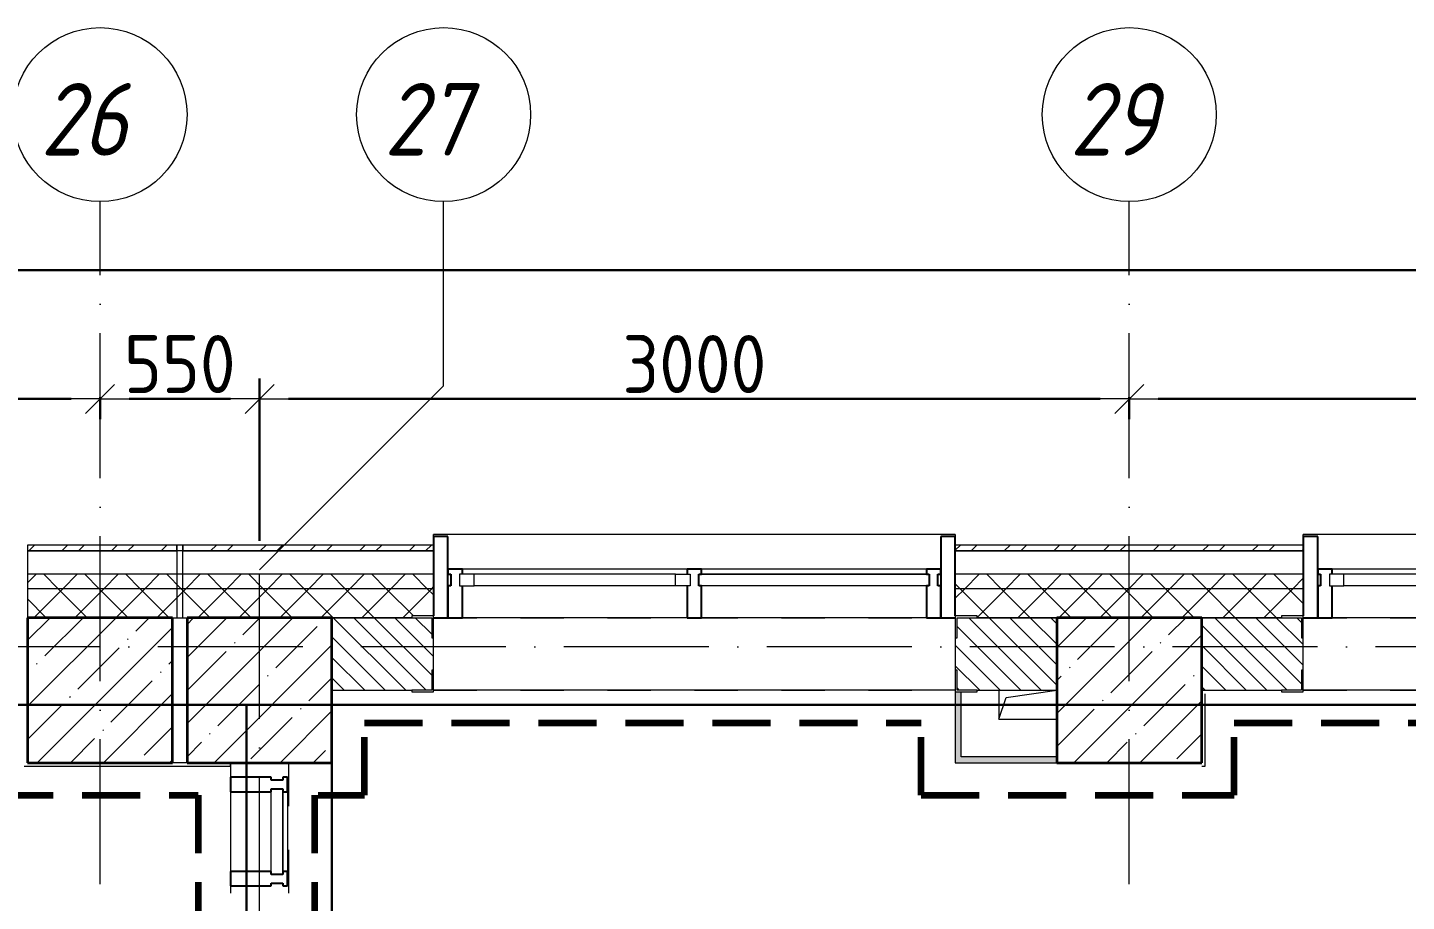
# Model space of a CAD drawing. Header units: millimetres. Extents: x -17017 to 628417, y -109036 to 199237.
# Drawn here: x 30080 to 34836, y -95894 to -92881 of the extents above; entities that cross this region are included whole.
import ezdxf

# ---------------------------------------------------------------- set-up
doc = ezdxf.new("R2010")
doc.units = ezdxf.units.MM
for name, pattern in [('50_200_ШТРИХ_1Т_ш5_п1_п1_', [700, 500, -100, 0, -100]), ('Штрих короткий', [300, 150, -150]), ('Штриховая _2 мм - 1 мм_', [300, 200, -100])]:
    doc.linetypes.add(name, pattern=pattern)
for name, color, linetype, lineweight in [('0-1', 7, 'Continuous', 5), ('0-2', 7, 'Continuous', 9), ('Импосты витража', 7, 'Continuous', 9), ('Импосты витража-1', 7, 'Continuous', 25), ('Каркас_Импост', 7, 'Continuous', 13), ('Каркас_Импост-1', 7, 'Continuous', 9), ('Несущие колонны', 7, 'Continuous', 9), ('Несущие колонны-1', 7, 'Continuous', 35), ('Обобщенные модели', 7, 'Continuous', 9), ('Общие ребра', 7, 'Continuous', 9), ('Окна', 7, 'Continuous', 9), ('Оси', 7, 'Continuous', 9), ('Оси-1', 7, 'Continuous', 20), ('Оси-2', 7, '50_200_ШТРИХ_1Т_ш5_п1_п1_', 9), ('Остекление-1', 7, 'Continuous', 9), ('Перемычка-1', 7, 'Штрих короткий', 9), ('Размеры', 7, 'Continuous', 15), ('Стены', 7, 'Continuous', 9), ('Стены-1', 7, 'Continuous', 13), ('стяжа', 7, 'Continuous', 30), ('Штриховка разреза-1', 7, 'Continuous', 9)]:
    doc.layers.add(name, color=color, linetype=linetype, lineweight=lineweight)
doc.layers.add('СТ-1_1', color=7, linetype='Штриховая _2 мм - 1 мм_', lineweight=90, true_color=0x888888)
doc.layers.add('Штриховка разреза-3', color=7, linetype='Continuous', lineweight=9, true_color=0x0080ff)
doc.layers.get('0-2').off()
doc.styles.add('ISOCPEUR_I_1', font='isocpeui.ttf', dxfattribs={"width": 0.85, "height": 2.5})
doc.styles.add('СПДС', font='isocpeur.ttf', dxfattribs={"width": 0.9})
doc.dimstyles.new('Размера А3', dxfattribs={"dimtxt": 200, "dimasz": 100, "dimexe": 70, "dimexo": 100, "dimgap": 20, "dimtad": 1, "dimdec": 0, "dimrnd": 10, "dimzin": 0, "dimdsep": 46, "dimtxsty": 'СПДС', "dimblk": 'ARROWHEAD_6', "dimcen": 1, "dimclrd": 256, "dimclre": 256, "dimclrt": 256, "dimazin": 0, "dimtfac": 1, "dimtdec": 0, "dimtmove": 2, "dimatfit": 3, "dimfxl": 1, "dimtolj": 1, "dimtzin": 0, "dimarcsym": 0})
pattern_1 = [(45, (0, 0), (-70.71068, 70.71068), []), (135, (0, 0), (-70.71068, -70.71068), [])]
pattern_2 = [(45, (0, 0), (-114.04925, 114.04925), []), (45, (114.05, 0), (-114.04925, 114.04925), [201.612, -40.322, 3.353, -36.97])]
pattern_3 = [(135, (0, 0), (-35.35534, -35.35534), [])]
pattern_4 = [(45, (0, 0), (-85.53659, 85.53659), []), (45, (57.02, 0), (-85.53659, 85.53659), [])]

# ---------------------------------------------------------------- blocks, each defined once
blk = doc.blocks.new('Ось сетки - Круг_Ø6_00__ISO-2_5_0_9K_-16731441-АИ2_02_План отделки стен 2-го этажа _Часть 2_')
at = {"layer": 'Оси-1'}
blk.add_circle((0, 0), 3, dxfattribs=at)
blk = doc.blocks.new('ARROWHEAD_6')
at = {"color": 0, "linetype": 'Continuous'}
for p, q in [((-0.5, -0.5), (0.5, 0.5)), ((0, 0), (-1, 0))]:
    blk.add_line(p, q, dxfattribs=at)
blk = doc.blocks.new('*D760')
at = {"layer": 'Defpoints', "color": 0, "transparency": 16777216}
for p in [(27329.9, -94054.7), (30329.9, -94054.7), (30329.9, -94160.8)]:
    blk.add_point(p, dxfattribs=at)
at = {"layer": 'Размеры', "lineweight": -2, "transparency": 16777216}
for p, q in [((27329.9, -94154.7), (27329.9, -94230.8)), ((27429.9, -94160.8), (30229.9, -94160.8)), ((30329.9, -94154.7), (30329.9, -94230.8))]:
    blk.add_line(p, q, dxfattribs=at)
at = {"layer": 'Размеры', "lineweight": -2, "transparency": 16777216, "xscale": 100, "yscale": 100, "zscale": 100, "rotation": 180}
blk.add_blockref('ARROWHEAD_6', (27329.9, -94160.8), dxfattribs=at)
at = {"layer": 'Размеры', "lineweight": -2, "transparency": 16777216, "xscale": 100, "yscale": 100, "zscale": 100}
blk.add_blockref('ARROWHEAD_6', (30329.9, -94160.8), dxfattribs=at)
at = {"layer": 'Размеры', "transparency": 16777216, "insert": (28829.9, -94040.8), "char_height": 200, "width": 2.488, "attachment_point": 5, "style": 'СПДС'}
blk.add_mtext('\\A1;3000', dxfattribs=at)
blk = doc.blocks.new('*D636')
at = {"layer": 'Defpoints', "color": 0, "transparency": 16777216}
for p in [(30329.9, -94054.7), (30879.9, -94160.8), (30879.9, -94750.6)]:
    blk.add_point(p, dxfattribs=at)
at = {"layer": 'Размеры', "lineweight": -2, "transparency": 16777216}
for p, q in [((30879.9, -94650.6), (30879.9, -94090.8)), ((30329.9, -94154.7), (30329.9, -94230.8)), ((30429.9, -94160.8), (30779.9, -94160.8))]:
    blk.add_line(p, q, dxfattribs=at)
at = {"layer": 'Размеры', "lineweight": -2, "transparency": 16777216, "xscale": 100, "yscale": 100, "zscale": 100, "rotation": 180}
blk.add_blockref('ARROWHEAD_6', (30329.9, -94160.8), dxfattribs=at)
at = {"layer": 'Размеры', "lineweight": -2, "transparency": 16777216, "xscale": 100, "yscale": 100, "zscale": 100}
blk.add_blockref('ARROWHEAD_6', (30879.9, -94160.8), dxfattribs=at)
at = {"layer": 'Размеры', "transparency": 16777216, "insert": (30604.9, -94040.8), "char_height": 200, "width": 1.866, "attachment_point": 5, "style": 'СПДС'}
blk.add_mtext('\\A1;550', dxfattribs=at)
blk = doc.blocks.new('*D637')
at = {"layer": 'Defpoints', "color": 0, "transparency": 16777216}
for p in [(33879.9, -94054.7), (33879.9, -94160.8), (30879.9, -94750.6)]:
    blk.add_point(p, dxfattribs=at)
at = {"layer": 'Размеры', "lineweight": -2, "transparency": 16777216}
for p, q in [((30879.9, -94650.6), (30879.9, -94090.8)), ((30979.9, -94160.8), (33779.9, -94160.8)), ((33879.9, -94154.7), (33879.9, -94230.8))]:
    blk.add_line(p, q, dxfattribs=at)
at = {"layer": 'Размеры', "lineweight": -2, "transparency": 16777216, "xscale": 100, "yscale": 100, "zscale": 100, "rotation": 180}
blk.add_blockref('ARROWHEAD_6', (30879.9, -94160.8), dxfattribs=at)
at = {"layer": 'Размеры', "lineweight": -2, "transparency": 16777216, "xscale": 100, "yscale": 100, "zscale": 100}
blk.add_blockref('ARROWHEAD_6', (33879.9, -94160.8), dxfattribs=at)
at = {"layer": 'Размеры', "transparency": 16777216, "insert": (32379.9, -94040.8), "char_height": 200, "width": 2.488, "attachment_point": 5, "style": 'СПДС'}
blk.add_mtext('\\A1;3000', dxfattribs=at)
blk = doc.blocks.new('*D638')
at = {"layer": 'Defpoints', "color": 0, "transparency": 16777216}
for p in [(33879.9, -94054.7), (36879.9, -94054.7), (36879.9, -94160.8)]:
    blk.add_point(p, dxfattribs=at)
at = {"layer": 'Размеры', "lineweight": -2, "transparency": 16777216}
for p, q in [((33879.9, -94154.7), (33879.9, -94230.8)), ((33979.9, -94160.8), (36779.9, -94160.8)), ((36879.9, -94154.7), (36879.9, -94230.8))]:
    blk.add_line(p, q, dxfattribs=at)
at = {"layer": 'Размеры', "lineweight": -2, "transparency": 16777216, "xscale": 100, "yscale": 100, "zscale": 100, "rotation": 180}
blk.add_blockref('ARROWHEAD_6', (33879.9, -94160.8), dxfattribs=at)
at = {"layer": 'Размеры', "lineweight": -2, "transparency": 16777216, "xscale": 100, "yscale": 100, "zscale": 100}
blk.add_blockref('ARROWHEAD_6', (36879.9, -94160.8), dxfattribs=at)
at = {"layer": 'Размеры', "transparency": 16777216, "insert": (35379.9, -94040.8), "char_height": 200, "width": 2.488, "attachment_point": 5, "style": 'СПДС'}
blk.add_mtext('\\A1;3000', dxfattribs=at)
blk = doc.blocks.new('*D646')
at = {"layer": 'Defpoints', "color": 0, "transparency": 16777216}
for p in [(18329.9, -93610.9), (64429.9, -93716.9), (64429.9, -94750.6)]:
    blk.add_point(p, dxfattribs=at)
at = {"layer": 'Размеры', "lineweight": -2, "transparency": 16777216}
for p, q in [((64429.9, -94650.6), (64429.9, -93646.9)), ((18329.9, -93710.9), (18329.9, -93786.9)), ((18429.9, -93716.9), (64329.9, -93716.9))]:
    blk.add_line(p, q, dxfattribs=at)
at = {"layer": 'Размеры', "lineweight": -2, "transparency": 16777216, "xscale": 100, "yscale": 100, "zscale": 100, "rotation": 180}
blk.add_blockref('ARROWHEAD_6', (18329.9, -93716.9), dxfattribs=at)
at = {"layer": 'Размеры', "lineweight": -2, "transparency": 16777216, "xscale": 100, "yscale": 100, "zscale": 100}
blk.add_blockref('ARROWHEAD_6', (64429.9, -93716.9), dxfattribs=at)
at = {"layer": 'Размеры', "transparency": 16777216, "insert": (41379.9, -93596.9), "char_height": 200, "width": 2.997, "attachment_point": 5, "style": 'СПДС'}
blk.add_mtext('\\A1;46100', dxfattribs=at)
blk = doc.blocks.new('BSC_Колонна _Прямоугольная - 500х500-V107-АИ2_02_План отделки стен 2-го этажа _Часть 2_')
at = {"layer": 'Несущие колонны'}
h = blk.add_hatch(dxfattribs=at)
h.set_pattern_fill('FP_106', color=256, style=0, pattern_type=2)
h.set_pattern_definition([(45, (-40400, -11050), (-114.04925, 114.04925), []), (45, (-40285.95, -11050), (-114.04925, 114.04925), [201.613, -40.323, 3.353, -36.97])])
h.paths.add_polyline_path([(-250, -250), (250, -250), (250, 250), (-250, 250)], flags=0)
at = {"layer": 'Несущие колонны-1'}
for p, q in [((250, 250), (-250, 250)), ((-250, 250), (-250, -250)), ((250, -250), (250, 250)), ((-250, -250), (250, -250))]:
    blk.add_line(p, q, dxfattribs=at)
blk = doc.blocks.new('Проем_Дверь_Прямоугольный - 1800х2700h_оконные проемы-25805030-АИ2_02_План отделки стен 2-го этажа _Часть 2_')
at = {"layer": 'Перемычка-1'}
for p, q in [((900, 125), (-900, 125)), ((900, -125), (-900, -125))]:
    blk.add_line(p, q, dxfattribs=at)
blk = doc.blocks.new('PNS_Панель прямоугольная2 - Нр_Стекло - 40мм-26243474-АИ2_02_План отделки стен 2-го этажа _Часть 2_')
at = {"layer": 'Каркас_Импост'}
for p, q in [((-397.5, 0), (-397.5, 40)), ((-397.5, 40), (-347.5, 40)), ((-347.5, 40), (-347.5, 0)), ((397.5, 40), (347.5, 40)), ((347.5, 40), (347.5, 0)), ((397.5, 0), (397.5, 40)), ((-347.5, 0), (-397.5, 0)), ((347.5, 0), (397.5, 0))]:
    blk.add_line(p, q, dxfattribs=at)
at = {"layer": 'Каркас_Импост-1'}
for p, q in [((-347.5, 40), (347.5, 40)), ((-347.5, 0), (347.5, 0))]:
    blk.add_line(p, q, dxfattribs=at)
blk = doc.blocks.new('Прямоугольный импост - Импост структурный с накладкой - 150мм-25647633-АИ2_02_План отделки стен 2-го этажа _Часть 2_')
at = {"layer": 'Импосты витража-1'}
for p, q in [((-25, 0), (-25, 17)), ((-25, 17), (25, 17)), ((-15, 0), (-25, 0)), ((-15, -40), (-15, 0)), ((25, 17), (25, 0)), ((-25, -150), (-25, -40)), ((-25, -40), (-15, -40)), ((25, -40), (25, -150)), ((25, -150), (-25, -150))]:
    blk.add_line(p, q, dxfattribs=at)
blk = doc.blocks.new('Прямоугольный импост - Импост структурный с накладкой - 150мм-25647642-АИ2_02_План отделки стен 2-го этажа _Часть 2_')
at = {"layer": 'Импосты витража'}
for p, q in [((42475, -100), (43250, -100)), ((42475, -267), (43250, -267))]:
    blk.add_line(p, q, dxfattribs=at)
blk = doc.blocks.new('Прямоугольный импост - Импост структурный с накладкой - 150мм-V150-АИ2_02_План отделки стен 2-го этажа _Часть 2_')
at = {"layer": 'Импосты витража-1'}
for p, q in [((-25, 0), (-25, 17)), ((-25, 17), (25, 17)), ((25, 0), (15, 0)), ((15, 0), (15, -40)), ((25, 17), (25, 0)), ((-25, -150), (-25, -40)), ((15, -40), (25, -40)), ((25, -40), (25, -150)), ((25, -150), (-25, -150))]:
    blk.add_line(p, q, dxfattribs=at)
blk = doc.blocks.new('PNS_Панель прямоугольная1 - Нр_Стекло - 40мм-25259299-АИ2_02_План отделки стен 2-го этажа _Часть 2_')
at = {"layer": 'Остекление-1'}
for p, q in [((-387.5, 40), (387.5, 40)), ((-397.5, 0), (397.5, 0)), ((387.5, 0), (-387.5, 0))]:
    blk.add_line(p, q, dxfattribs=at)
blk = doc.blocks.new('Прямоугольный импост - Импост структурный с накладкой - 150мм-25647644-АИ2_02_План отделки стен 2-го этажа _Часть 2_')
at = {"layer": 'Импосты витража-1'}
for p, q in [((-25, 0), (-25, 17)), ((-25, 17), (25, 17)), ((-15, 0), (-25, 0)), ((-15, -40), (-15, 0)), ((25, 0), (15, 0)), ((15, 0), (15, -40)), ((25, 17), (25, 0)), ((-25, -150), (-25, -40)), ((-25, -40), (-15, -40)), ((15, -40), (25, -40)), ((25, -40), (25, -150)), ((25, -150), (-25, -150))]:
    blk.add_line(p, q, dxfattribs=at)
blk = doc.blocks.new('Прямоугольный импост - Откос НВФ_50х280 мм-25993834-АИ2_02_План отделки стен 2-го этажа _Часть 2_')
at = {"layer": 'Импосты витража-1'}
for p, q in [((-50, 130), (0, 130)), ((-50, -150), (-50, 130)), ((0, 130), (0, -144)), ((0, -150), (-50, -150))]:
    blk.add_line(p, q, dxfattribs=at)
blk = doc.blocks.new('Прямоугольный импост - Откос НВФ_50х280 мм-25993838-АИ2_02_План отделки стен 2-го этажа _Часть 2_')
at = {"layer": 'Импосты витража-1'}
for p, q in [((0, 130), (-50, 130)), ((-50, 130), (-50, -150)), ((0, -144), (0, 130)), ((-50, -150), (0, -150))]:
    blk.add_line(p, q, dxfattribs=at)
blk = doc.blocks.new('PNS_Панель прямоугольная2 - Нр_Стекло - 40мм-28950549-АИ2_02_План отделки стен 2-го этажа _Часть 2_')
at = {"layer": 'Остекление-1'}
for p, q in [((-137.5, 40), (137.5, 40)), ((-147.5, 0), (147.5, 0)), ((137.5, 0), (-137.5, 0))]:
    blk.add_line(p, q, dxfattribs=at)
blk = doc.blocks.new('Прямоугольный импост - Импост структурный с накладкой - 180мм-26944798-АИ2_02_План отделки стен 2-го этажа _Часть 2_')
at = {"layer": 'Импосты витража-1'}
for p, q in [((-25, 0), (-25, 17)), ((-25, 17), (25, 17)), ((-15, 0), (-25, 0)), ((-15, -40), (-15, 0)), ((25, 0), (15, 0)), ((15, 0), (15, -40)), ((25, 17), (25, 0)), ((-25, -180), (-25, -40)), ((-25, -40), (-15, -40)), ((15, -40), (25, -40)), ((25, -40), (25, -180)), ((25, -180), (-25, -180))]:
    blk.add_line(p, q, dxfattribs=at)
blk = doc.blocks.new('Прямоугольный импост - Импост структурный с накладкой - 180мм-27001384-АИ2_02_План отделки стен 2-го этажа _Часть 2_')
at = {"layer": 'Импосты витража'}
for p, q in [((40850, 10700), (40850, 10425)), ((41047, 10700), (41047, 10425))]:
    blk.add_line(p, q, dxfattribs=at)
blk = doc.blocks.new('Прямоугольный импост - Импост структурный с накладкой - 180мм-26943387-АИ2_02_План отделки стен 2-го этажа _Часть 2_')
at = {"layer": 'Импосты витража-1'}
for p, q in [((-25, 0), (-25, 17)), ((-25, 17), (25, 17)), ((-15, 0), (-25, 0)), ((-15, -40), (-15, 0)), ((25, 0), (15, 0)), ((15, 0), (15, -40)), ((25, 17), (25, 0)), ((-25, -180), (-25, -40)), ((-25, -40), (-15, -40)), ((15, -40), (25, -40)), ((25, -40), (25, -180)), ((25, -180), (-25, -180))]:
    blk.add_line(p, q, dxfattribs=at)
blk = doc.blocks.new('Фахверк_СКБ_Уголок - 250_2700-27497298-АИ2_02_План отделки стен 2-го этажа _Часть 2_')
at = {"layer": 'Обобщенные модели'}
for p, q in [((200, 181), (125, 181)), ((125, 181), (125, 106)), ((131, 106), (131, 175)), ((131, 175), (200, 175)), ((200, 175), (200, 181)), ((125, 106), (131, 106)), ((131, -6), (125, -6)), ((125, -6), (125, -81)), ((131, -75), (131, -6)), ((125, -81), (200, -81)), ((200, -75), (131, -75)), ((200, -81), (200, -75))]:
    blk.add_line(p, q, dxfattribs=at)
blk = doc.blocks.new('AR_Отверстие прямоугольное _в плите_ - AR_Отверстие прямоугольное _в плите_-V208-АИ2_02_План отделки стен 2-го этажа _Часть 2_')
at = {"layer": 'Обобщенные модели'}
for p, q in [((-100, 50), (-100, -50)), ((-75, 25), (100, 50)), ((-100, -50), (-75, 25)), ((-100, -50), (100, -50))]:
    blk.add_line(p, q, dxfattribs=at)
blk = doc.blocks.new('Отлив_СКБ - Отлив витража_120_НВФ-31885689-АИ2_02_План отделки стен 2-го этажа _Часть 2_')
at = {"layer": 'Окна'}
for p, q in [((0, 113), (0, 120)), ((1800, 120), (0, 120)), ((1800, 120), (1800, 113)), ((50, 2), (1750, 2))]:
    blk.add_line(p, q, dxfattribs=at)
blk = doc.blocks.new('Стены 4 - Стены 4-31195499-АИ2_02_План отделки стен 2-го этажа _Часть 2_')
at = {"layer": 'Стены-1'}
for p, q in [((-1798.5, 41030.2), (-1798.5, 41010.2)), ((-1548.5, 41030.2), (-1798.5, 41030.2)), ((-1798.5, 41010.2), (-1548.5, 41010.2)), ((-1548.5, 41010.2), (-1548.5, 41030.2))]:
    blk.add_line(p, q, dxfattribs=at)
blk = doc.blocks.new('Проем_Дверь_Прямоугольный - 2900х2800h_витражные проемы-35267925-АИ2_02_План отделки стен 2-го этажа _Часть 2_')
at = {"layer": 'Перемычка-1'}
for p, q in [((1450, 100), (-1450, 100)), ((1450, -100), (-1450, -100))]:
    blk.add_line(p, q, dxfattribs=at)
blk = doc.blocks.new('0125-Р-ОО-Ш2-АР-о_23_10_2024_rvt-1-АИ2_02_План отделки стен 2-го этажа _Часть 2_')
at = {"layer": 'Несущие колонны'}
h = blk.add_hatch(dxfattribs=at)
h.set_pattern_fill('FP_1', color=256, style=0, pattern_type=2)
h.set_pattern_definition(pattern_2)
h.paths.add_polyline_path([(40700, 10800), (41200, 10800), (41200, 11300), (40700, 11300)], flags=0)
h = blk.add_hatch(dxfattribs=at)
h.set_pattern_fill('FP_1', color=256, style=0, pattern_type=2)
h.set_pattern_definition(pattern_2)
h.paths.add_polyline_path([(43700, 10800), (44200, 10800), (44200, 11300), (43700, 11300)], flags=0)
at = {"layer": 'Штриховка разреза-1'}
h = blk.add_hatch(dxfattribs=at)
h.set_pattern_fill('FP_80', color=256, style=0, pattern_type=2)
h.set_pattern_definition(pattern_4)
h.paths.add_polyline_path([(40665, 11530), (40665, 11550), (40150, 11550), (40150, 11530)], flags=0)
h.paths.add_polyline_path([(37894.8, 11530), (38350, 11530), (38350, 11550), (37150, 11550), (37150, 11530)], flags=0)
h.paths.add_polyline_path([(29350, 11530), (29350, 11550), (26200, 11550), (26200, 11530), (29040.9, 11530)], flags=0)
h = blk.add_hatch(dxfattribs=at)
h.set_pattern_fill('FP_80', color=256, style=0, pattern_type=2)
h.set_pattern_definition(pattern_4)
h.paths.add_polyline_path([(74215, 11530), (74215, 11550), (70350, 11550), (70350, 11530), (72378.4, 11530)], flags=0)
h.paths.add_polyline_path([(68550, 11530), (68550, 11550), (67350, 11550), (67350, 11530), (67718.5, 11530)], flags=0)
h.paths.add_polyline_path([(65550, 11530), (65550, 11550), (64350, 11550), (64350, 11530), (64922.5, 11530)], flags=0)
h.paths.add_polyline_path([(62126.6, 11530), (62550, 11530), (62550, 11550), (61350, 11550), (61350, 11530)], flags=0)
h.paths.add_polyline_path([(58350, 11530), (59550, 11530), (59550, 11550), (58350, 11550)], flags=0)
h.paths.add_polyline_path([(56550, 11530), (56550, 11550), (55350, 11550), (55350, 11530), (56534.6, 11530)], flags=0)
h.paths.add_polyline_path([(53550, 11530), (53550, 11550), (52350, 11550), (52350, 11530), (53272.7, 11530)], flags=0)
h.paths.add_polyline_path([(50010.7, 11530), (50550, 11530), (50550, 11550), (49350, 11550), (49350, 11530)], flags=0)
h.paths.add_polyline_path([(47214.7, 11530), (47550, 11530), (47550, 11550), (46350, 11550), (46350, 11530), (46748.7, 11530)], flags=0)
h.paths.add_polyline_path([(44550, 11530), (44550, 11550), (43350, 11550), (43350, 11530), (44418.8, 11530)], flags=0)
h.paths.add_polyline_path([(40690.8, 11530), (41550, 11530), (41550, 11550), (40685, 11550), (40685, 11530)], flags=0)
h = blk.add_hatch(dxfattribs=at)
h.set_pattern_fill('FP_81', color=256, style=0, pattern_type=2)
h.set_pattern_definition(pattern_1)
h.paths.add_polyline_path([(76700, 11400), (76700, 11450), (70350, 11450), (70350, 11400), (76106.4, 11400)], flags=0)
h.paths.add_polyline_path([(67718.5, 11400), (68550, 11400), (68550, 11450), (67350, 11450), (67350, 11400)], flags=0)
h.paths.add_polyline_path([(64350, 11400), (65550, 11400), (65550, 11450), (64350, 11450)], flags=0)
h.paths.add_polyline_path([(61350, 11400), (62550, 11400), (62550, 11450), (61350, 11450)], flags=0)
h.paths.add_polyline_path([(59330.6, 11400), (59550, 11400), (59550, 11450), (58350, 11450), (58350, 11400)], flags=0)
h.paths.add_polyline_path([(53550, 11400), (53550, 11450), (52350, 11450), (52350, 11400), (53272.7, 11400)], flags=0)
h.paths.add_polyline_path([(56534.6, 11400), (56550, 11400), (56550, 11450), (55350, 11450), (55350, 11400), (55602.6, 11400)], flags=0)
h.paths.add_polyline_path([(50010.7, 11400), (50550, 11400), (50550, 11450), (49350, 11450), (49350, 11400)], flags=0)
h.paths.add_polyline_path([(47550, 11400), (47550, 11450), (46350, 11450), (46350, 11400), (47214.7, 11400)], flags=0)
h.paths.add_polyline_path([(44418.8, 11400), (44550, 11400), (44550, 11450), (43350, 11450), (43350, 11400), (43486.8, 11400)], flags=0)
h.paths.add_polyline_path([(41156.8, 11400), (41550, 11400), (41550, 11450), (40150, 11450), (40150, 11400), (40690.8, 11400)], flags=0)
h.paths.add_polyline_path([(38350, 11400), (38350, 11450), (37150, 11450), (37150, 11400), (37894.8, 11400)], flags=0)
h.paths.add_polyline_path([(29350, 11400), (29350, 11450), (26180, 11450), (26180, 11400), (29040.9, 11400)], flags=0)
h = blk.add_hatch(dxfattribs=at)
h.set_pattern_fill('FP_81', color=256, style=0, pattern_type=2)
h.set_pattern_definition(pattern_1)
h.paths.add_polyline_path([(74200, 11300), (76700, 11300), (76700, 11400), (70350, 11400), (70350, 11306), (70425, 11306), (70425, 11300), (73700, 11300)], flags=0)
h.paths.add_polyline_path([(68475, 11300), (68475, 11306), (68550, 11306), (68550, 11400), (67350, 11400), (67350, 11306), (67425, 11306), (67425, 11300), (67718.5, 11300)], flags=0)
h.paths.add_polyline_path([(65200, 11300), (65475, 11300), (65475, 11306), (65550, 11306), (65550, 11400), (64350, 11400), (64350, 11306), (64425, 11306), (64425, 11300), (64922.5, 11300)], flags=0)
h.paths.add_polyline_path([(62126.6, 11300), (62475, 11300), (62475, 11306), (62550, 11306), (62550, 11400), (61350, 11400), (61350, 11306), (61425, 11306), (61425, 11300), (61700, 11300)], flags=0)
h.paths.add_polyline_path([(58425, 11300), (59475, 11300), (59475, 11306), (59550, 11306), (59550, 11400), (58350, 11400), (58350, 11306), (58425, 11306)], flags=0)
h.paths.add_polyline_path([(55700, 11300), (56475, 11300), (56475, 11306), (56550, 11306), (56550, 11400), (55350, 11400), (55350, 11306), (55425, 11306), (55425, 11300), (55602.6, 11300)], flags=0)
h.paths.add_polyline_path([(52806.7, 11300), (53475, 11300), (53475, 11306), (53550, 11306), (53550, 11400), (52350, 11400), (52350, 11306), (52425, 11306), (52425, 11300), (52700, 11300)], flags=0)
h.paths.add_polyline_path([(50010.7, 11300), (50475, 11300), (50475, 11306), (50550, 11306), (50550, 11400), (49350, 11400), (49350, 11306), (49425, 11306), (49425, 11300)], flags=0)
h.paths.add_polyline_path([(47200, 11300), (47475, 11300), (47475, 11306), (47550, 11306), (47550, 11400), (46350, 11400), (46350, 11306), (46425, 11306), (46425, 11300), (46748.7, 11300)], flags=0)
h.paths.add_polyline_path([(44475, 11300), (44475, 11306), (44550, 11306), (44550, 11400), (43350, 11400), (43350, 11306), (43425, 11306), (43425, 11300), (44418.8, 11300)], flags=0)
h.paths.add_polyline_path([(41475, 11300), (41475, 11306), (41550, 11306), (41550, 11400), (40150, 11400), (40150, 11300), (41200, 11300)], flags=0)
h.paths.add_polyline_path([(38275, 11300), (38275, 11306), (38350, 11306), (38350, 11400), (37150, 11400), (37150, 11300), (37894.8, 11300)], flags=0)
h.paths.add_polyline_path([(29275, 11300), (29275, 11306), (29350, 11306), (29350, 11400), (26180, 11400), (26180, 11300), (29040.9, 11300)], flags=0)
h = blk.add_hatch(dxfattribs=at)
h.set_pattern_fill('FP_2', color=256, style=0, pattern_type=2)
h.set_pattern_definition(pattern_3)
h.paths.add_polyline_path([(43486.8, 11050), (43700, 11050), (43700, 11300), (43356, 11300), (43356, 11231), (43350, 11231), (43350, 11119), (43356, 11119), (43356, 11050), (43425, 11050)], flags=0)
h.paths.add_polyline_path([(41475, 11050), (41544, 11050), (41544, 11119), (41550, 11119), (41550, 11231), (41544, 11231), (41544, 11300), (41200, 11300), (41200, 11050)], flags=0)
h = blk.add_hatch(dxfattribs=at)
h.set_pattern_fill('FP_2', color=256, style=0, pattern_type=2)
h.set_pattern_definition(pattern_3)
h.paths.add_polyline_path([(46425, 11050), (46700, 11050), (46700, 11300), (46356, 11300), (46356, 11231), (46350, 11231), (46350, 11119), (46356, 11119), (46356, 11050)], flags=0)
h.paths.add_polyline_path([(44418.8, 11050), (44544, 11050), (44544, 11119), (44550, 11119), (44550, 11231), (44544, 11231), (44544, 11300), (44200, 11300), (44200, 11050)], flags=0)
at = {"layer": 'Несущие колонны-1'}
for p, q in [((41200, 11300), (40700, 11300)), ((40700, 11300), (40700, 10800)), ((41200, 10800), (41200, 11300)), ((44200, 11300), (43700, 11300)), ((43700, 11300), (43700, 10800)), ((44200, 10800), (44200, 11300)), ((40700, 10800), (41200, 10800)), ((43700, 10800), (44200, 10800))]:
    blk.add_line(p, q, dxfattribs=at)
at = {"layer": 'Общие ребра'}
for p, q in [((41550, 11450), (40150, 11450)), ((44550, 11450), (43350, 11450)), ((41550, 11400), (40150, 11400)), ((44550, 11400), (43350, 11400)), ((41200, 11300), (41475, 11300)), ((41475, 11300), (41200, 11300)), ((43425, 11300), (43700, 11300)), ((43700, 11300), (43425, 11300)), ((44200, 11300), (44475, 11300)), ((44475, 11300), (44200, 11300))]:
    blk.add_line(p, q, dxfattribs=at)
at = {"layer": 'Стены'}
for p, q in [((43350, 11050), (41550, 11050)), ((46350, 11050), (44550, 11050))]:
    blk.add_line(p, q, dxfattribs=at)
at = {"layer": 'Стены-1'}
for p, q in [((40665, 11550), (40150, 11550)), ((40150, 11550), (40150, 11530)), ((41550, 11530), (40150, 11530)), ((40150, 11530), (40150, 11300)), ((40150, 11530), (40665, 11530)), ((40665, 11530), (40665, 11550)), ((41550, 11550), (40685, 11550)), ((40685, 11550), (40685, 11530)), ((40685, 11530), (41550, 11530)), ((41550, 11530), (41550, 11550)), ((41550, 11306), (41550, 11530)), ((44550, 11550), (43350, 11550)), ((43350, 11550), (43350, 11530)), ((44550, 11530), (43350, 11530)), ((43350, 11530), (43350, 11306)), ((43350, 11530), (44550, 11530)), ((44550, 11530), (44550, 11550)), ((44550, 11306), (44550, 11530)), ((40650, 11300), (41200, 11300)), ((41200, 11300), (41200, 11050)), ((43700, 11300), (44200, 11300)), ((43700, 11050), (43700, 11300)), ((44200, 11300), (44200, 11050)), ((41550, 11119), (41550, 11231)), ((43350, 11231), (43350, 11119)), ((44550, 11119), (44550, 11231)), ((41200, 11050), (41475, 11050)), ((43425, 11050), (43700, 11050)), ((44200, 11050), (44475, 11050))]:
    blk.add_line(p, q, dxfattribs=at)
at = {"layer": '0-2'}
for name, p in [('Отлив_СКБ - Отлив витража_120_НВФ-31885689-АИ2_02_План отделки стен 2-го этажа _Часть 2_', (41550, 11467)), ('Прямоугольный импост - Откос НВФ_50х280 мм-25993838-АИ2_02_План отделки стен 2-го этажа _Часть 2_', (43350, 11450)), ('Отлив_СКБ - Отлив витража_120_НВФ-31885689-АИ2_02_План отделки стен 2-го этажа _Часть 2_', (44550, 11467)), ('BSC_Колонна _Прямоугольная - 500х500-V107-АИ2_02_План отделки стен 2-го этажа _Часть 2_', (40400, 11050)), ('Фахверк_СКБ_Уголок - 250_2700-27497298-АИ2_02_План отделки стен 2-го этажа _Часть 2_', (43225, 11125)), ('AR_Отверстие прямоугольное _в плите_ - AR_Отверстие прямоугольное _в плите_-V208-АИ2_02_План отделки стен 2-го этажа _Часть 2_', (43600, 11000)), ('Прямоугольный импост - Импост структурный с накладкой - 180мм-27001384-АИ2_02_План отделки стен 2-го этажа _Часть 2_', (0, 0))]:
    blk.add_blockref(name, p, dxfattribs=at)
at = {"layer": '0-2', "extrusion": (0, 0, -1)}
for name, p in [('Прямоугольный импост - Откос НВФ_50х280 мм-25993834-АИ2_02_План отделки стен 2-го этажа _Часть 2_', (-41550, 11450)), ('Прямоугольный импост - Откос НВФ_50х280 мм-25993834-АИ2_02_План отделки стен 2-го этажа _Часть 2_', (-44550, 11450)), ('Прямоугольный импост - Импост структурный с накладкой - 150мм-V150-АИ2_02_План отделки стен 2-го этажа _Часть 2_', (-41625, 11450)), ('Прямоугольный импост - Импост структурный с накладкой - 150мм-25647633-АИ2_02_План отделки стен 2-го этажа _Часть 2_', (-42450, 11450)), ('Прямоугольный импост - Импост структурный с накладкой - 150мм-25647644-АИ2_02_План отделки стен 2-го этажа _Часть 2_', (-43275, 11450)), ('Прямоугольный импост - Импост структурный с накладкой - 150мм-V150-АИ2_02_План отделки стен 2-го этажа _Часть 2_', (-44625, 11450))]:
    blk.add_blockref(name, p, dxfattribs=at)
at = {"layer": '0-2'}
for name, p, rotation in [('Стены 4 - Стены 4-31195499-АИ2_02_План отделки стен 2-го этажа _Часть 2_', (81695.2, 13098.5), 89.9999999999999), ('Прямоугольный импост - Импост структурный с накладкой - 150мм-25647642-АИ2_02_План отделки стен 2-го этажа _Часть 2_', (84900, 11200), 180), ('Прямоугольный импост - Импост структурный с накладкой - 150мм-25647642-АИ2_02_План отделки стен 2-го этажа _Часть 2_', (85725, 11200), 180), ('Прямоугольный импост - Импост структурный с накладкой - 150мм-25647642-АИ2_02_План отделки стен 2-го этажа _Часть 2_', (87900, 11200), 180), ('PNS_Панель прямоугольная2 - Нр_Стекло - 40мм-26243474-АИ2_02_План отделки стен 2-го этажа _Часть 2_', (42037.5, 11450), 180), ('PNS_Панель прямоугольная1 - Нр_Стекло - 40мм-25259299-АИ2_02_План отделки стен 2-го этажа _Часть 2_', (42862.5, 11450), 180), ('PNS_Панель прямоугольная2 - Нр_Стекло - 40мм-26243474-АИ2_02_План отделки стен 2-го этажа _Часть 2_', (45037.5, 11450), 180), ('Фахверк_СКБ_Уголок - 250_2700-27497298-АИ2_02_План отделки стен 2-го этажа _Часть 2_', (41675, 11225), 180), ('Проем_Дверь_Прямоугольный - 1800х2700h_оконные проемы-25805030-АИ2_02_План отделки стен 2-го этажа _Часть 2_', (42450, 11175), 180), ('Фахверк_СКБ_Уголок - 250_2700-27497298-АИ2_02_План отделки стен 2-го этажа _Часть 2_', (44675, 11225), 180), ('Проем_Дверь_Прямоугольный - 1800х2700h_оконные проемы-25805030-АИ2_02_План отделки стен 2-го этажа _Часть 2_', (45450, 11175), 180), ('Проем_Дверь_Прямоугольный - 2900х2800h_витражные проемы-35267925-АИ2_02_План отделки стен 2-го этажа _Часть 2_', (40950, 9350), 89.99999999999993), ('PNS_Панель прямоугольная2 - Нр_Стекло - 40мм-28950549-АИ2_02_План отделки стен 2-го этажа _Часть 2_', (41030, 10562.5), 89.99999999999918)]:
    blk.add_blockref(name, p, dxfattribs=dict(at, rotation=rotation))
at = {"layer": '0-2', "extrusion": (0, 0, -1), "rotation": 90.00000000000084}
for name, p in [('Прямоугольный импост - Импост структурный с накладкой - 180мм-26943387-АИ2_02_План отделки стен 2-го этажа _Часть 2_', (-41030, 10725)), ('Прямоугольный импост - Импост структурный с накладкой - 180мм-26944798-АИ2_02_План отделки стен 2-го этажа _Часть 2_', (-41030, 10400))]:
    blk.add_blockref(name, p, dxfattribs=at)
blk = doc.blocks.new('2ч2эт')
at = {"layer": 'Штриховка разреза-3'}
for points in [[(33285.9, -95395.3), (33299.9, -95395.3), (33299.9, -95171.3), (33279.9, -95171.3), (33279.9, -95395.3)], [(33629.9, -95415.3), (33629.9, -95395.3), (33279.9, -95395.3), (33279.9, -95415.3), (33416.7, -95415.3)]]:
    blk.add_hatch(color=256, dxfattribs=at).paths.add_polyline_path(points, flags=0)
at = {"layer": 'Оси'}
for p, q in [((31514.9, -94115.6), (31514.9, -93480.6)), ((30879.9, -94750.6), (31514.9, -94115.6))]:
    blk.add_line(p, q, dxfattribs=at)
at = {"layer": 'СТ-1_1'}
for p, q in [((31241.9, -95527.3), (31241.9, -95277.3)), ((31241.9, -95277.3), (33161.9, -95277.3)), ((33161.9, -95527.3), (33161.9, -95277.3)), ((34241.9, -95527.3), (34241.9, -95277.3)), ((34241.9, -95277.3), (36161.9, -95277.3)), ((29967.9, -95527.3), (30667.9, -95527.3)), ((30667.9, -95527.3), (30667.9, -98203.3)), ((31069.9, -95527.3), (31069.9, -98203.3)), ((31081.9, -95527.3), (31241.9, -95527.3)), ((33161.9, -95527.3), (34241.9, -95527.3))]:
    blk.add_line(p, q, dxfattribs=at)
at = {"layer": 'Стены-1'}
for p, q in [((33279.9, -95171.3), (33279.9, -95415.3)), ((33299.9, -95395.3), (33299.9, -95171.3)), ((34141.9, -95165.3), (34129.9, -95165.3)), ((34129.9, -95165.3), (34129.9, -95415.3)), ((34141.9, -95427.3), (34141.9, -95177.3)), ((33629.9, -95395.3), (33299.9, -95395.3)), ((33629.9, -95415.3), (33629.9, -95395.3)), ((30067.9, -95427.3), (30779.9, -95427.3)), ((30779.9, -95415.3), (30579.9, -95415.3)), ((30779.9, -95427.3), (30779.9, -95415.3)), ((33279.9, -95415.3), (33629.9, -95415.3)), ((34129.9, -95427.3), (34141.9, -95427.3))]:
    blk.add_line(p, q, dxfattribs=at)
at = {"layer": 'стяжа'}
blk.add_lwpolyline([(2042, -95215.3), (54649.6, -95215.3)], dxfattribs=at)
at = {"layer": '0-1'}
blk.add_blockref('0125-Р-ОО-Ш2-АР-о_23_10_2024_rvt-1-АИ2_02_План отделки стен 2-го этажа _Часть 2_', (-10070.1, -106215.3), dxfattribs=at)
blk = doc.blocks.new('ось2эт')
at = {"layer": 'Оси-2'}
for p, q in [((30329.9, -108435.9), (30329.9, -93480.6)), ((33879.9, -108435.9), (33879.9, -93480.6)), ((30879.9, -107165.9), (30879.9, -94750.6)), ((96138.3, -95015.3), (-12388.8, -95015.3))]:
    blk.add_line(p, q, dxfattribs=at)
at = {"layer": 'Оси-1', "xscale": 99.99999999999993, "yscale": 99.99999999999993, "zscale": 99.99999999999993}
for p in [(30329.9, -93180.6), (31514.9, -93180.6), (33879.9, -93180.6)]:
    blk.add_blockref('Ось сетки - Круг_Ø6_00__ISO-2_5_0_9K_-16731441-АИ2_02_План отделки стен 2-го этажа _Часть 2_', p, dxfattribs=at)
at = {"layer": 'Оси', "char_height": 250, "width": 404.05, "attachment_point": 1, "style": 'ISOCPEUR_I_1'}
for s, insert in [('26', (30125, -93071.8)), ('27', (31310, -93071.8)), ('29', (33675, -93071.8))]:
    blk.add_mtext(s, dxfattribs=dict(at, insert=insert))
at = {"layer": 'Размеры'}
for base, p1, p2, picture, middle in [((64429.9, -93716.9), (18329.9, -93610.9), (64429.9, -94750.6), '*D646', (41379.9, -93596.9)), ((30329.9, -94160.8), (27329.9, -94054.7), (30329.9, -94054.7), '*D760', (28829.9, -94040.8)), ((30879.9, -94160.8), (30329.9, -94054.7), (30879.9, -94750.6), '*D636', (30604.9, -94040.8)), ((33879.9, -94160.8), (30879.9, -94750.6), (33879.9, -94054.7), '*D637', (32379.9, -94040.8)), ((36879.9, -94160.8), (33879.9, -94054.7), (36879.9, -94054.7), '*D638', (35379.9, -94040.8))]:
    dim = blk.add_linear_dim(base=base, p1=p1, p2=p2, dimstyle='Размера А3', dxfattribs=at)
    dim.commit()
    dim.dimension.update_dxf_attribs({"geometry": picture, "text_midpoint": middle})

msp = doc.modelspace()

# ---------------------------------------------------------------- linework, layer by layer
at = {"layer": 'стяжа'}
for points in [[(30835.6, -95215.3), (-10038, -95215.3), (-10038, -98325.3), (30835.6, -98325.3)], [(31129.9, -95215.3), (81279.9, -95215.3), (81279.9, -98315.3), (31129.9, -98315.3)]]:
    msp.add_lwpolyline(points, close=True, dxfattribs=at)

# ---------------------------------------------------------------- block references
for name in ['ось2эт', '2ч2эт']:
    msp.add_blockref(name, (0, 0), dxfattribs=at)

doc.saveas('drawing.dxf')
